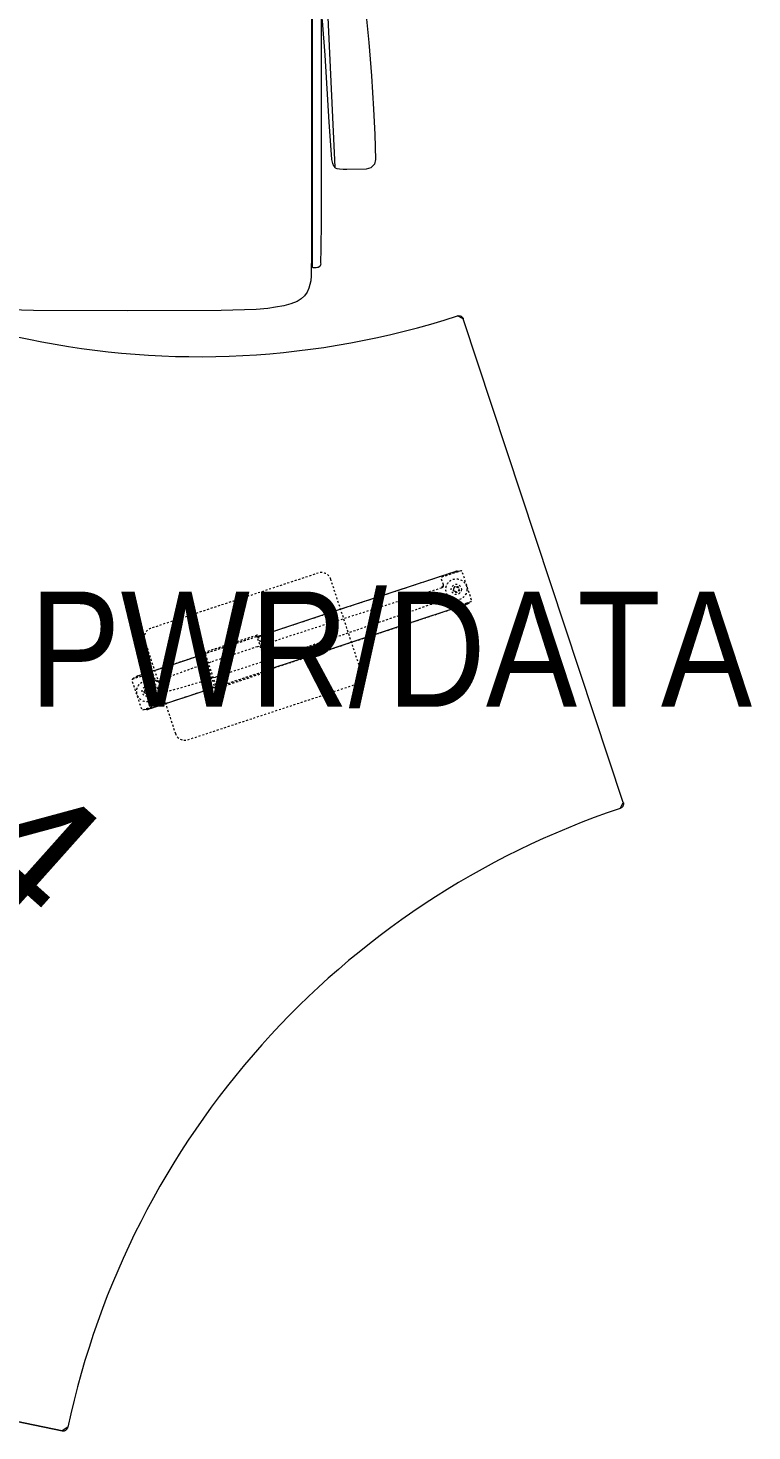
# Model space of a CAD drawing. Header units: inches. Extents: x 1 to 3921, y -2183 to 193.
# Drawn here: x 1293.8 to 1331.4, y -1513.2 to -1440.2 of the extents above; entities that cross this region are included whole.
import ezdxf

# ---------------------------------------------------------------- set-up
doc = ezdxf.new("R2010")
doc.units = ezdxf.units.IN
doc.header["$MEASUREMENT"] = 0
doc.linetypes.add('IMPORT-HIDDEN _3_', pattern=[0.09375, 0.0625, -0.03125])
for name, color, linetype, lineweight in [('A-FURN-NEW', 7, 'Continuous', 9), ('A-FURN-TAGS', 7, 'Continuous', 9), ('AFUTB-P', 7, 'Continuous', 9), ('Cougaar_Furn Plan_V01_1_dwg', 8, 'Continuous', 9), ('E-ELEC-FIXT-IDEN', 2, 'Continuous', 9)]:
    doc.layers.add(name, color=color, linetype=linetype, lineweight=lineweight)
doc.styles.add('Arial', font='arial.ttf', dxfattribs={"height": 6.966241})
doc.styles.add('Arial_9', font='arial.ttf', dxfattribs={"width": 0.85, "height": 6})

# ---------------------------------------------------------------- blocks, each defined once
blk = doc.blocks.new('Cougaar_Furn Plan_V01_1_dwg_T-3-2613226-New Construction - Tel_Data_Elec Plan')
at = {"layer": 'AFUTB-P', "linetype": 'IMPORT-HIDDEN _3_'}
for p, q in [((-8.876, 20.466), (-13.288, 17.919)), ((-3.595, 12.338), (-8.18, 20.279)), ((-13.474, 17.223), (-8.889, 9.282)), ((-9.076, 14.903), (-7.802, 12.697)), ((-7.096, 13.105), (-8.37, 15.311)), ((-8.193, 9.095), (-3.781, 11.642))]:
    blk.add_line(p, q, dxfattribs=at)
at = {"layer": 'AFUTB-P', "flags": 128}
for points in [[(-5.001, 35.174), (-4.976, 35.188), (-4.949, 35.198), (-4.894, 35.209), (-4.866, 35.209), (-4.814, 35.201), (-4.788, 35.192), (-4.743, 35.168), (-4.722, 35.152), (-4.691, 35.119), (-4.679, 35.103), (-4.669, 35.086), (-5.001, 35.174), (-27.963, 21.917), (-28.052, 21.585), (-28.066, 21.61), (-28.077, 21.637), (-28.087, 21.692), (-28.087, 21.72), (-28.078, 21.772), (-28.07, 21.798), (-28.045, 21.843), (-28.029, 21.864), (-27.996, 21.895), (-27.98, 21.907), (-27.963, 21.917)], [(-13.481, 25.146), (-13.479, 25.144), (-13.477, 25.142), (-13.474, 25.139), (-13.473, 25.138), (-13.471, 25.134), (-13.469, 25.133), (-13.466, 25.128), (-13.464, 25.124), (-13.46, 25.118), (-13.458, 25.114), (-13.452, 25.105), (-13.448, 25.098), (-13.441, 25.087), (-13.439, 25.083), (-13.437, 25.079), (-11.651, 21.996), (-9.866, 18.909), (-8.083, 15.821), (-8.073, 15.804), (-8.063, 15.787), (-8.043, 15.754), (-8.034, 15.739), (-8.018, 15.713), (-8.011, 15.701), (-8, 15.684), (-7.995, 15.677), (-7.992, 15.674), (-7.992, 15.673), (-7.992, 15.673), (-7.993, 15.674), (-7.993, 15.675), (-7.995, 15.676), (-7.996, 15.677), (-7.998, 15.679), (-7.999, 15.68), (-8.003, 15.683), (-8.005, 15.684), (-8.01, 15.687), (-8.014, 15.688), (-8.018, 15.69), (-8.02, 15.69), (-8.021, 15.691)], [(-9.579, 14.757), (-9.579, 14.757), (-9.579, 14.758), (-9.581, 14.761), (-9.582, 14.764), (-9.586, 14.773), (-9.59, 14.78), (-9.599, 14.798), (-9.606, 14.81), (-9.621, 14.837), (-9.629, 14.853), (-9.646, 14.882), (-9.654, 14.896), (-9.662, 14.91), (-11.444, 17.998), (-13.225, 21.087), (-15.002, 24.175), (-15.006, 24.182), (-15.01, 24.189), (-15.017, 24.201), (-15.02, 24.207), (-15.026, 24.217), (-15.028, 24.222), (-15.031, 24.229), (-15.032, 24.231), (-15.034, 24.235), (-15.035, 24.237), (-15.036, 24.24), (-15.037, 24.241), (-15.038, 24.244), (-15.038, 24.245), (-15.038, 24.247)], [(-13.481, 23.965), (-13.486, 23.972), (-13.489, 23.98), (-13.495, 23.996), (-13.497, 24.005), (-13.501, 24.03), (-13.5, 24.047), (-13.492, 24.078), (-13.485, 24.093), (-13.47, 24.113), (-13.464, 24.12), (-13.451, 24.132), (-13.444, 24.137), (-13.436, 24.141)], [(-14.19, 23.706), (-14.182, 23.71), (-14.175, 23.713), (-14.158, 23.719), (-14.15, 23.721), (-14.124, 23.724), (-14.108, 23.722), (-14.077, 23.714), (-14.062, 23.706), (-14.042, 23.691), (-14.035, 23.684), (-14.024, 23.671), (-14.019, 23.664), (-14.015, 23.657)], [(-8.009, 15.688), (-8.002, 15.686), (-7.996, 15.683), (-7.985, 15.676), (-7.98, 15.671), (-7.975, 15.664), (-7.973, 15.661), (-7.972, 15.659), (-7.973, 15.661), (-7.974, 15.662), (-7.975, 15.664), (-7.978, 15.668), (-7.981, 15.671), (-7.984, 15.674), (-7.986, 15.676), (-7.989, 15.678), (-7.992, 15.68), (-7.995, 15.682), (-7.997, 15.683), (-8, 15.684), (-8.005, 15.686), (-8.01, 15.688), (-8.015, 15.689), (-8.016, 15.689), (-8.017, 15.689), (-8.018, 15.689), (-8.025, 15.69), (-8.031, 15.69), (-8.037, 15.688), (-8.038, 15.688), (-8.038, 15.688), (-8.038, 15.688), (-8.044, 15.687), (-8.05, 15.684), (-8.055, 15.681)], [(-7.985, 15.651), (-7.986, 15.653), (-7.987, 15.654), (-7.987, 15.655), (-7.989, 15.658), (-7.992, 15.66), (-7.994, 15.663), (-7.996, 15.664), (-7.998, 15.666), (-8, 15.667), (-8.002, 15.668), (-8.004, 15.669), (-8.006, 15.67), (-8.01, 15.672), (-8.013, 15.673), (-8.017, 15.674), (-8.018, 15.674), (-8.019, 15.674), (-8.02, 15.674), (-8.025, 15.675), (-8.03, 15.674), (-8.034, 15.673), (-8.034, 15.673), (-8.035, 15.673), (-8.035, 15.673), (-8.039, 15.672), (-8.044, 15.671), (-8.048, 15.668)], [(-9.554, 14.816), (-9.56, 14.813), (-9.564, 14.809), (-9.568, 14.805), (-9.569, 14.804), (-9.569, 14.804), (-9.569, 14.804), (-9.573, 14.799), (-9.577, 14.794), (-9.58, 14.788), (-9.58, 14.787), (-9.581, 14.786), (-9.581, 14.785), (-9.583, 14.78), (-9.584, 14.775), (-9.585, 14.769), (-9.585, 14.767), (-9.585, 14.764), (-9.585, 14.761), (-9.585, 14.757), (-9.584, 14.754), (-9.584, 14.75), (-9.583, 14.746), (-9.581, 14.742), (-9.579, 14.738), (-9.579, 14.736), (-9.578, 14.734), (-9.577, 14.732), (-9.58, 14.738), (-9.582, 14.744), (-9.585, 14.757), (-9.585, 14.764), (-9.584, 14.773), (-9.584, 14.776), (-9.583, 14.779)], [(-9.58, 14.791), (-9.58, 14.788), (-9.581, 14.785), (-9.582, 14.779), (-9.582, 14.776), (-9.582, 14.772), (-9.581, 14.77), (-9.581, 14.766), (-9.581, 14.765), (-9.58, 14.762), (-9.58, 14.761), (-9.579, 14.759), (-9.579, 14.758), (-9.579, 14.757), (-9.579, 14.757)], [(-9.547, 14.803), (-9.551, 14.8), (-9.554, 14.798), (-9.557, 14.794), (-9.557, 14.794), (-9.558, 14.794), (-9.558, 14.794), (-9.561, 14.79), (-9.564, 14.786), (-9.566, 14.782), (-9.566, 14.781), (-9.566, 14.78), (-9.567, 14.779), (-9.568, 14.775), (-9.569, 14.772), (-9.569, 14.768), (-9.57, 14.766), (-9.57, 14.764), (-9.57, 14.762), (-9.569, 14.759), (-9.569, 14.756), (-9.569, 14.753), (-9.568, 14.75), (-9.567, 14.747), (-9.566, 14.744), (-9.565, 14.743), (-9.564, 14.741), (-9.563, 14.74)], [(-6.626, 13.205), (-6.622, 13.208), (-6.618, 13.211), (-6.615, 13.214), (-6.615, 13.214), (-6.615, 13.214), (-6.615, 13.215), (-6.611, 13.218), (-6.609, 13.222), (-6.607, 13.227), (-6.606, 13.227), (-6.606, 13.228), (-6.606, 13.229), (-6.604, 13.233), (-6.604, 13.237), (-6.603, 13.241), (-6.603, 13.243), (-6.603, 13.245), (-6.603, 13.247), (-6.603, 13.249), (-6.603, 13.252), (-6.604, 13.255), (-6.605, 13.258), (-6.606, 13.261), (-6.607, 13.264), (-6.608, 13.265), (-6.608, 13.267), (-6.609, 13.268)], [(-6.618, 13.192), (-6.613, 13.195), (-6.608, 13.199), (-6.604, 13.203), (-6.604, 13.204), (-6.604, 13.204), (-6.603, 13.204), (-6.599, 13.209), (-6.595, 13.215), (-6.593, 13.22), (-6.592, 13.221), (-6.592, 13.223), (-6.592, 13.224), (-6.59, 13.229), (-6.588, 13.234), (-6.588, 13.239), (-6.588, 13.242), (-6.588, 13.244), (-6.588, 13.247), (-6.588, 13.251), (-6.588, 13.254), (-6.589, 13.258), (-6.59, 13.262), (-6.591, 13.266), (-6.593, 13.27), (-6.594, 13.272), (-6.595, 13.274), (-6.596, 13.276), (-6.592, 13.27), (-6.59, 13.264), (-6.588, 13.251), (-6.587, 13.244), (-6.588, 13.235), (-6.589, 13.232), (-6.59, 13.229)], [(-6.593, 13.217), (-6.592, 13.22), (-6.592, 13.223), (-6.591, 13.229), (-6.591, 13.232), (-6.591, 13.237), (-6.591, 13.239), (-6.591, 13.242), (-6.592, 13.243), (-6.592, 13.246), (-6.593, 13.247), (-6.593, 13.249), (-6.593, 13.25), (-6.594, 13.251), (-6.594, 13.251)], [(-6.594, 13.251), (-6.594, 13.251), (-6.593, 13.25), (-6.592, 13.247), (-6.591, 13.244), (-6.586, 13.235), (-6.582, 13.228), (-6.573, 13.21), (-6.567, 13.198), (-6.552, 13.171), (-6.543, 13.156), (-6.527, 13.126), (-6.519, 13.112), (-6.511, 13.098), (-5.921, 12.077), (-5.332, 11.056), (-4.743, 10.034), (-4.739, 10.028), (-4.735, 10.021), (-4.728, 10.008), (-4.725, 10.002), (-4.719, 9.992), (-4.717, 9.987), (-4.713, 9.98), (-4.712, 9.978), (-4.711, 9.974), (-4.71, 9.972), (-4.708, 9.969), (-4.708, 9.968), (-4.707, 9.965), (-4.706, 9.963), (-4.706, 9.961)], [(32.959, -13.256), (32.959, 13.258), (32.959, 13.278), (32.957, 13.298), (32.946, 13.342), (32.936, 13.366), (32.909, 13.41), (32.892, 13.43), (32.851, 13.464), (32.826, 13.478), (32.774, 13.496), (32.745, 13.501), (32.717, 13.501), (32.959, 13.258), (32.959, -13.256), (32.959, -13.276)], [(-8.164, 12.321), (-8.17, 12.322), (-8.176, 12.325), (-8.187, 12.333), (-8.192, 12.337), (-8.198, 12.344), (-8.199, 12.347), (-8.201, 12.349), (-8.2, 12.347), (-8.199, 12.346), (-8.197, 12.344), (-8.195, 12.341), (-8.192, 12.337), (-8.189, 12.334), (-8.186, 12.332), (-8.183, 12.33), (-8.18, 12.328), (-8.178, 12.326), (-8.175, 12.325), (-8.173, 12.324), (-8.168, 12.322), (-8.163, 12.32), (-8.158, 12.319), (-8.157, 12.319), (-8.155, 12.319), (-8.154, 12.319), (-8.148, 12.318), (-8.141, 12.319), (-8.135, 12.32), (-8.135, 12.32), (-8.134, 12.32), (-8.134, 12.32), (-8.128, 12.322), (-8.122, 12.324), (-8.117, 12.327)], [(-8.188, 12.357), (-8.187, 12.356), (-8.186, 12.354), (-8.185, 12.353), (-8.183, 12.35), (-8.181, 12.348), (-8.179, 12.346), (-8.177, 12.344), (-8.174, 12.342), (-8.172, 12.341), (-8.17, 12.34), (-8.168, 12.339), (-8.167, 12.338), (-8.163, 12.336), (-8.159, 12.335), (-8.155, 12.335), (-8.154, 12.334), (-8.154, 12.334), (-8.153, 12.334), (-8.148, 12.334), (-8.143, 12.334), (-8.138, 12.335), (-8.138, 12.335), (-8.138, 12.335), (-8.138, 12.335), (-8.133, 12.336), (-8.129, 12.338), (-8.125, 12.34)], [(-6.275, 9.055), (-6.277, 9.057), (-6.279, 9.059), (-6.282, 9.062), (-6.283, 9.064), (-6.285, 9.067), (-6.286, 9.069), (-6.29, 9.074), (-6.292, 9.077), (-6.296, 9.084), (-6.298, 9.087), (-6.304, 9.097), (-6.308, 9.104), (-6.315, 9.115), (-6.317, 9.119), (-6.32, 9.124), (-6.91, 10.145), (-7.5, 11.166), (-8.09, 12.187), (-8.1, 12.204), (-8.11, 12.222), (-8.129, 12.254), (-8.138, 12.269), (-8.154, 12.295), (-8.161, 12.307), (-8.173, 12.324), (-8.177, 12.331), (-8.18, 12.335), (-8.18, 12.335), (-8.18, 12.335), (-8.18, 12.334), (-8.179, 12.334), (-8.177, 12.332), (-8.177, 12.331), (-8.175, 12.329), (-8.173, 12.328), (-8.169, 12.325), (-8.167, 12.324), (-8.162, 12.321), (-8.159, 12.32), (-8.154, 12.318), (-8.153, 12.318), (-8.152, 12.318)], [(-5.544, 10.482), (-5.551, 10.478), (-5.559, 10.474), (-5.577, 10.468), (-5.586, 10.466), (-5.612, 10.464), (-5.628, 10.466), (-5.659, 10.475), (-5.674, 10.483), (-5.694, 10.499), (-5.701, 10.506), (-5.712, 10.521), (-5.717, 10.528), (-5.721, 10.536)], [(-6.266, 10.222), (-6.261, 10.214), (-6.257, 10.206), (-6.25, 10.189), (-6.247, 10.18), (-6.243, 10.155), (-6.244, 10.138), (-6.251, 10.107), (-6.257, 10.092), (-6.272, 10.07), (-6.279, 10.063), (-6.292, 10.051), (-6.3, 10.046), (-6.307, 10.041)]]:
    blk.add_lwpolyline(points, dxfattribs=at)
at = {"layer": 'AFUTB-P', "linetype": 'IMPORT-HIDDEN _3_', "flags": 128}
for points in [[(-13.716, 25.313), (-15.065, 24.534), (-15.074, 24.528), (-15.081, 24.52), (-15.087, 24.512), (-15.092, 24.502), (-15.094, 24.491), (-15.095, 24.481), (-15.094, 24.47), (-15.092, 24.46), (-15.087, 24.45), (-14.571, 23.556), (-14.564, 23.547), (-14.555, 23.538), (-14.545, 23.532), (-14.534, 23.528), (-14.522, 23.526), (-14.51, 23.526), (-14.499, 23.529), (-14.488, 23.534), (-14.19, 23.706), (-14.015, 23.657)], [(-13.481, 23.965), (-13.436, 24.141), (-13.138, 24.313), (-13.129, 24.32), (-13.12, 24.329), (-13.114, 24.339), (-13.11, 24.35), (-13.108, 24.362), (-13.109, 24.374), (-13.111, 24.385), (-13.116, 24.396), (-13.632, 25.29), (-13.638, 25.299), (-13.646, 25.306), (-13.655, 25.312), (-13.664, 25.317), (-13.675, 25.32), (-13.685, 25.321), (-13.696, 25.32), (-13.707, 25.317), (-13.716, 25.313)], [(-7.972, 15.659), (-8.009, 15.688), (-8.021, 15.691), (-8.083, 15.821), (-13.437, 25.079), (-13.48, 25.146), (-13.643, 25.303)], [(-13.47, 25.133), (-13.476, 25.141), (-13.484, 25.149), (-13.492, 25.155), (-13.502, 25.159), (-13.512, 25.162), (-13.523, 25.163), (-13.533, 25.162), (-13.544, 25.159), (-13.553, 25.155)], [(-13.437, 25.079), (-13.437, 25.079), (-13.44, 25.078), (-13.444, 25.076), (-13.449, 25.073), (-13.456, 25.07), (-13.464, 25.066), (-13.472, 25.061), (-13.481, 25.056), (-13.491, 25.05)], [(-14.95, 24.208), (-14.96, 24.202), (-14.969, 24.197), (-14.977, 24.192), (-14.985, 24.187), (-14.991, 24.183), (-14.996, 24.18), (-15, 24.177), (-15.002, 24.176), (-15.002, 24.175), (-15.038, 24.247), (-15.093, 24.466)], [(-15.009, 24.314), (-15.018, 24.308), (-15.026, 24.301), (-15.032, 24.292), (-15.036, 24.282), (-15.039, 24.272), (-15.04, 24.261), (-15.039, 24.251), (-15.036, 24.241), (-15.032, 24.231)], [(-9.609, 14.941), (-9.618, 14.935), (-9.627, 14.93), (-9.636, 14.925), (-9.644, 14.92), (-9.65, 14.917), (-9.655, 14.914), (-9.659, 14.911), (-9.661, 14.91), (-9.662, 14.91), (-15.002, 24.175)], [(-8.083, 15.821), (-8.083, 15.821), (-8.086, 15.82), (-8.089, 15.818), (-8.095, 15.815), (-8.101, 15.811), (-8.109, 15.807), (-8.117, 15.802), (-8.126, 15.796), (-8.136, 15.791)], [(-7.984, 15.662), (-7.99, 15.671), (-7.997, 15.678), (-8.006, 15.685), (-8.016, 15.689), (-8.026, 15.692), (-8.036, 15.693), (-8.047, 15.692), (-8.057, 15.689), (-8.067, 15.685)], [(-6.596, 13.276), (-7.972, 15.659), (-7.975, 15.664), (-7.984, 15.674), (-7.992, 15.68), (-8, 15.684), (-8.015, 15.689), (-8.018, 15.689), (-8.037, 15.688), (-8.038, 15.688), (-8.055, 15.681)], [(-9.662, 14.91), (-9.58, 14.791), (-9.583, 14.779), (-9.577, 14.732), (-8.201, 12.349), (-8.173, 12.324), (-8.158, 12.319), (-8.154, 12.319), (-8.135, 12.32), (-8.134, 12.32), (-8.117, 12.327)], [(-9.554, 14.816), (-9.568, 14.805), (-9.569, 14.804), (-9.58, 14.788), (-9.581, 14.785), (-9.585, 14.769), (-9.584, 14.75), (-9.579, 14.738), (-9.577, 14.732)], [(-9.551, 14.828), (-9.56, 14.822), (-9.567, 14.814), (-9.574, 14.805), (-9.578, 14.796), (-9.581, 14.785), (-9.582, 14.775), (-9.581, 14.764), (-9.578, 14.754), (-9.573, 14.744)], [(-6.621, 13.181), (-6.613, 13.187), (-6.605, 13.194), (-6.599, 13.203), (-6.594, 13.213), (-6.592, 13.223), (-6.591, 13.233), (-6.592, 13.244), (-6.594, 13.254), (-6.599, 13.264)], [(-6.618, 13.192), (-6.604, 13.203), (-6.603, 13.204), (-6.593, 13.22), (-6.592, 13.224), (-6.588, 13.247), (-6.593, 13.27), (-6.596, 13.276), (-6.59, 13.229), (-6.593, 13.218), (-6.511, 13.098), (-4.743, 10.034)], [(-6.564, 13.068), (-6.554, 13.073), (-6.545, 13.078), (-6.537, 13.083), (-6.529, 13.088), (-6.522, 13.092), (-6.517, 13.095), (-6.513, 13.097), (-6.511, 13.098), (-6.511, 13.098)], [(-8.201, 12.349), (-8.164, 12.321), (-8.152, 12.318), (-8.09, 12.187), (-8.089, 12.187), (-8.087, 12.188), (-8.083, 12.19), (-8.078, 12.194), (-8.071, 12.197), (-8.063, 12.202), (-8.055, 12.207), (-8.046, 12.212), (-8.036, 12.217)], [(-8.189, 12.346), (-8.183, 12.337), (-8.175, 12.33), (-8.167, 12.324), (-8.157, 12.319), (-8.147, 12.316), (-8.136, 12.315), (-8.125, 12.316), (-8.115, 12.319), (-8.105, 12.324)], [(-8.09, 12.187), (-6.32, 9.124), (-6.319, 9.124), (-6.317, 9.125), (-6.313, 9.127), (-6.308, 9.13), (-6.301, 9.134), (-6.294, 9.138), (-6.285, 9.143), (-6.276, 9.148), (-6.267, 9.153)], [(-5.721, 10.536), (-5.544, 10.482), (-5.251, 10.651)], [(-4.651, 9.735), (-5.167, 10.628), (-5.174, 10.638), (-5.183, 10.646), (-5.193, 10.653), (-5.204, 10.657), (-5.216, 10.659), (-5.228, 10.659), (-5.24, 10.656), (-5.251, 10.651)], [(-6.266, 10.222), (-6.307, 10.041), (-6.6, 9.872), (-6.61, 9.865), (-6.618, 9.856), (-6.624, 9.846), (-6.628, 9.835), (-6.63, 9.823), (-6.63, 9.811), (-6.627, 9.799), (-6.622, 9.788), (-6.106, 8.895), (-6.1, 8.886), (-6.093, 8.879), (-6.084, 8.872), (-6.074, 8.868), (-6.064, 8.865), (-6.053, 8.864), (-6.042, 8.865), (-6.032, 8.868), (-6.022, 8.872), (-4.674, 9.651), (-4.665, 9.657), (-4.657, 9.664), (-4.651, 9.673), (-4.647, 9.683), (-4.644, 9.693), (-4.643, 9.704), (-4.644, 9.715), (-4.647, 9.725), (-4.651, 9.735)], [(-4.795, 10.003), (-4.785, 10.009), (-4.777, 10.014), (-4.768, 10.019), (-4.761, 10.023), (-4.754, 10.027), (-4.749, 10.03), (-4.746, 10.032), (-4.743, 10.034), (-4.743, 10.034), (-4.706, 9.961), (-4.645, 9.719)], [(-4.735, 9.894), (-4.726, 9.9), (-4.719, 9.908), (-4.713, 9.916), (-4.708, 9.926), (-4.705, 9.936), (-4.704, 9.947), (-4.705, 9.957), (-4.708, 9.968), (-4.712, 9.977)], [(-6.32, 9.124), (-6.275, 9.055), (-6.096, 8.881)], [(-6.286, 9.069), (-6.28, 9.06), (-6.272, 9.053), (-6.263, 9.047), (-6.254, 9.042), (-6.244, 9.039), (-6.233, 9.038), (-6.222, 9.039), (-6.212, 9.042), (-6.202, 9.047)]]:
    blk.add_lwpolyline(points, dxfattribs=at)
for points in [[(-9.66, 14.754), (-8.224, 12.266), (-8.187, 12.237), (-8.14, 12.243), (-6.534, 13.171), (-6.506, 13.208), (-6.512, 13.254), (-7.949, 15.742), (-7.986, 15.771), (-8.032, 15.765), (-9.638, 14.838), (-9.667, 14.8)], [(-9.563, 14.74), (-8.188, 12.357), (-8.179, 12.346), (-8.172, 12.341), (-8.167, 12.338), (-8.155, 12.335), (-8.138, 12.335), (-8.138, 12.335), (-8.125, 12.34), (-6.626, 13.205), (-6.615, 13.214), (-6.615, 13.215), (-6.606, 13.229), (-6.603, 13.241), (-6.603, 13.247), (-6.607, 13.264), (-6.609, 13.268), (-7.985, 15.651), (-7.987, 15.655), (-7.994, 15.663), (-8, 15.667), (-8.006, 15.67), (-8.017, 15.674), (-8.02, 15.674), (-8.034, 15.673), (-8.035, 15.673), (-8.048, 15.668), (-9.547, 14.803), (-9.557, 14.794), (-9.558, 14.794), (-9.566, 14.782), (-9.569, 14.768), (-9.569, 14.753), (-9.566, 14.744)]]:
    blk.add_lwpolyline(points, close=True, dxfattribs=at)
at = {"layer": 'AFUTB-P', "linetype": 'IMPORT-HIDDEN _3_'}
for centre, radius in [((-14.102, 24.423), 0.547), ((-14.102, 24.423), 0.265), ((-14.102, 24.423), 0.159), ((-14.102, 24.423), 0.159), ((-14.102, 24.423), 0.131), ((-14.102, 24.423), 0.128), ((-5.637, 9.761), 0.547), ((-5.637, 9.761), 0.265), ((-5.637, 9.761), 0.159), ((-5.637, 9.761), 0.159), ((-5.637, 9.761), 0.131), ((-5.637, 9.761), 0.128)]:
    blk.add_circle(centre, radius, dxfattribs=at)
at = {"layer": 'AFUTB-P'}
for centre, start, end in [((32.959, 57.09), 210.31833, 269.68167), ((-65.922, 0.001), 330.31832, 29.68168)]:
    blk.add_arc(centre, 43.589, start, end, dxfattribs=at)
at = {"layer": 'AFUTB-P', "linetype": 'IMPORT-HIDDEN _3_'}
for centre, radius, start, end in [((431.406, 269.216), 508.624, 208.8678, 210), ((-448.852, -239.001), 508.624, 29.99999, 31.13219), ((-8.621, 20.025), 0.509, 29.99999, 120), ((-13.033, 17.478), 0.509, 120, 210), ((31.725, 35.518), 45.642, 210, 213.65848), ((-46.624, -9.716), 45.642, 26.34152, 29.99999), ((-4.036, 12.083), 0.509, 300.00001, 29.99999), ((-8.448, 9.536), 0.509, 210, 300.00001)]:
    blk.add_arc(centre, radius, start, end, dxfattribs=at)
blk = doc.blocks.new('Cougaar_Furn Plan_V01_1_dwg_MTG-1-2613234-New Construction - Tel_Data_Elec Plan')
at = {"layer": 'A-FURN-NEW', "flags": 128}
for points in [[(-0.938, 23.117), (-0.927, 23.564), (-0.897, 23.592), (-0.414, 23.592)], [(-0.426, 23.131), (-0.421, 23.618), (-0.321, 23.717), (0.321, 23.717), (0.421, 23.618), (0.427, 23.103)], [(0.937, 23.145), (0.927, 23.564), (0.897, 23.592), (0.414, 23.592)], [(0, 23.137), (0.555, 23.132), (1.666, 23.106), (2.776, 23.067), (3.331, 23.042), (3.886, 23.01), (4.44, 22.966), (4.992, 22.906), (5.541, 22.824), (6.085, 22.714), (6.621, 22.572), (6.755, 22.531), (7.021, 22.44), (7.283, 22.339), (7.43, 22.277), (7.724, 22.138), (8.01, 21.983), (8.286, 21.811), (8.544, 21.614), (8.778, 21.391), (8.983, 21.142), (9.173, 20.864), (9.335, 20.576), (9.451, 20.291), (9.521, 20.038), (9.557, 19.825), (9.566, 19.672), (9.583, 19.655), (9.583, 17.42), (9.583, 17.312), (9.583, 17.094), (9.583, 16.994), (9.583, 2.803), (9.566, 2.128), (9.566, 1.818), (9.548, 1.551), (9.452, 1.176), (9.356, 0.956), (9.218, 0.767), (9.044, 0.609), (8.834, 0.484), (8.513, 0.355), (8.146, 0.254), (7.709, 0.174), (7.311, 0.107), (6.709, 0.061), (6.1, 0.039), (5.491, 0.026), (4.881, 0.015), (0, 0), (-4.881, 0.015), (-5.491, 0.026), (-6.1, 0.039), (-6.709, 0.061), (-7.311, 0.107), (-7.709, 0.174), (-8.146, 0.254), (-8.513, 0.355), (-8.834, 0.484), (-9.044, 0.609), (-9.218, 0.767), (-9.356, 0.956), (-9.452, 1.176), (-9.548, 1.551), (-9.566, 1.818), (-9.566, 2.128), (-9.566, 2.803), (-9.566, 16.994), (-9.583, 17.094), (-9.583, 17.312), (-9.583, 17.42), (-9.583, 19.655), (-9.566, 19.672), (-9.557, 19.825), (-9.521, 20.038), (-9.451, 20.291), (-9.335, 20.576), (-9.173, 20.864), (-8.983, 21.142), (-8.778, 21.391), (-8.544, 21.614), (-8.286, 21.811), (-8.01, 21.983), (-7.724, 22.138), (-7.43, 22.277), (-7.283, 22.339), (-7.021, 22.44), (-6.755, 22.531), (-6.621, 22.572), (-6.085, 22.714), (-5.541, 22.824), (-4.992, 22.906), (-4.44, 22.966), (-3.886, 23.01), (-3.331, 23.042), (-2.776, 23.067), (-1.666, 23.106), (-0.555, 23.132), (0, 23.137)], [(-12.391, 15.701), (-12.361, 15.729), (-11.059, 15.77), (-10.835, 15.78), (-10.648, 15.775), (-10.526, 15.708), (-10.501, 15.685), (-10.446, 15.535), (-10.438, 15.409), (-10.439, 15.27), (-10.792, 7.477)], [(12.391, 15.701), (12.361, 15.729), (11.059, 15.77), (10.835, 15.78), (10.648, 15.775), (10.526, 15.708), (10.501, 15.685), (10.446, 15.535), (10.438, 15.409), (10.439, 15.27), (10.792, 7.477)]]:
    blk.add_lwpolyline(points, dxfattribs=at)
for points in [[(-9.63, 19.995), (-9.662, 20.026), (-9.819, 20.023), (-9.935, 19.937), (-10.03, 19.6), (-10.085, 19.221), (-10.097, 18.465), (-10.278, 18.475), (-10.985, 18.468), (-11.425, 18.38), (-11.802, 18.138), (-12.071, 17.778), (-12.2, 17.348), (-12.381, 15.781), (-12.391, 15.701), (-12.48, 14.833), (-12.561, 13.965), (-12.634, 13.096), (-12.696, 12.233), (-12.759, 11.357), (-12.805, 10.497), (-12.87, 9.18), (-12.916, 7.873), (-12.856, 7.619), (-12.677, 7.431), (-12.427, 7.359), (-11.429, 7.347), (-11.226, 7.35), (-11.048, 7.363), (-10.914, 7.384), (-10.837, 7.412), (-10.824, 7.421), (-10.793, 7.45), (-10.792, 7.477), (-10.748, 7.519), (-10.692, 7.657), (-10.647, 7.869), (-10.619, 8.127), (-10.507, 9.814), (-10.302, 13.295), (-10.147, 15.094), (-10.095, 15.5), (-10.092, 15.514), (-10.092, 4.64), (-10.07, 3.215), (-10.058, 2.499), (-10.065, 2.429), (-10.045, 2.379), (-10.01, 2.293), (-9.923, 2.256), (-9.891, 2.247), (-9.819, 2.238), (-9.662, 2.229), (-9.63, 2.259)], [(9.63, 19.995), (9.662, 20.026), (9.819, 20.023), (9.935, 19.937), (10.03, 19.6), (10.085, 19.221), (10.097, 18.465), (10.278, 18.475), (10.985, 18.468), (11.425, 18.38), (11.802, 18.138), (12.071, 17.778), (12.2, 17.348), (12.381, 15.781), (12.391, 15.701), (12.48, 14.833), (12.561, 13.965), (12.634, 13.096), (12.696, 12.233), (12.759, 11.357), (12.805, 10.497), (12.87, 9.18), (12.916, 7.873), (12.856, 7.619), (12.677, 7.431), (12.427, 7.359), (11.429, 7.347), (11.226, 7.35), (11.048, 7.363), (10.914, 7.384), (10.837, 7.412), (10.824, 7.421), (10.793, 7.45), (10.792, 7.477), (10.748, 7.519), (10.692, 7.657), (10.647, 7.869), (10.619, 8.127), (10.507, 9.814), (10.302, 13.295), (10.147, 15.094), (10.095, 15.5), (10.092, 15.514), (10.092, 4.64), (10.07, 3.215), (10.058, 2.499), (10.065, 2.429), (10.045, 2.379), (10.01, 2.293), (9.923, 2.256), (9.891, 2.247), (9.819, 2.238), (9.662, 2.229), (9.63, 2.259)]]:
    blk.add_lwpolyline(points, close=True, dxfattribs=at)
blk = doc.blocks.new('Cougaar_Furn Plan_V01_1_dwg-2613217-New Construction - Tel_Data_Elec Plan')
blk.add_blockref('Cougaar_Furn Plan_V01_1_dwg_MTG-1-2613234-New Construction - Tel_Data_Elec Plan', (1291.482, -1455.423))
at = {"rotation": 258.2752233425892}
blk.add_blockref('Cougaar_Furn Plan_V01_1_dwg_T-3-2613226-New Construction - Tel_Data_Elec Plan', (1281.819, -1478.777), dxfattribs=at)
at = {"layer": 'A-FURN-TAGS', "insert": (1279.908, -1472.944), "char_height": 6.9662, "width": 17.39833, "attachment_point": 1, "rotation": 318.27522, "line_spacing_factor": 0.941778, "style": 'Arial'}
blk.add_mtext('T-4', dxfattribs=at)

msp = doc.modelspace()

# ---------------------------------------------------------------- block references
at = {"layer": 'Cougaar_Furn Plan_V01_1_dwg', "color": 7}
msp.add_blockref('Cougaar_Furn Plan_V01_1_dwg-2613217-New Construction - Tel_Data_Elec Plan', (7.443, 0.54), dxfattribs=at)

# ---------------------------------------------------------------- texts
at = {"layer": 'E-ELEC-FIXT-IDEN', "insert": (1293.83, -1469.507), "char_height": 6, "width": 47.9043, "attachment_point": 1, "style": 'Arial_9'}
msp.add_mtext('PWR/DATA', dxfattribs=at)

doc.saveas('drawing.dxf')
